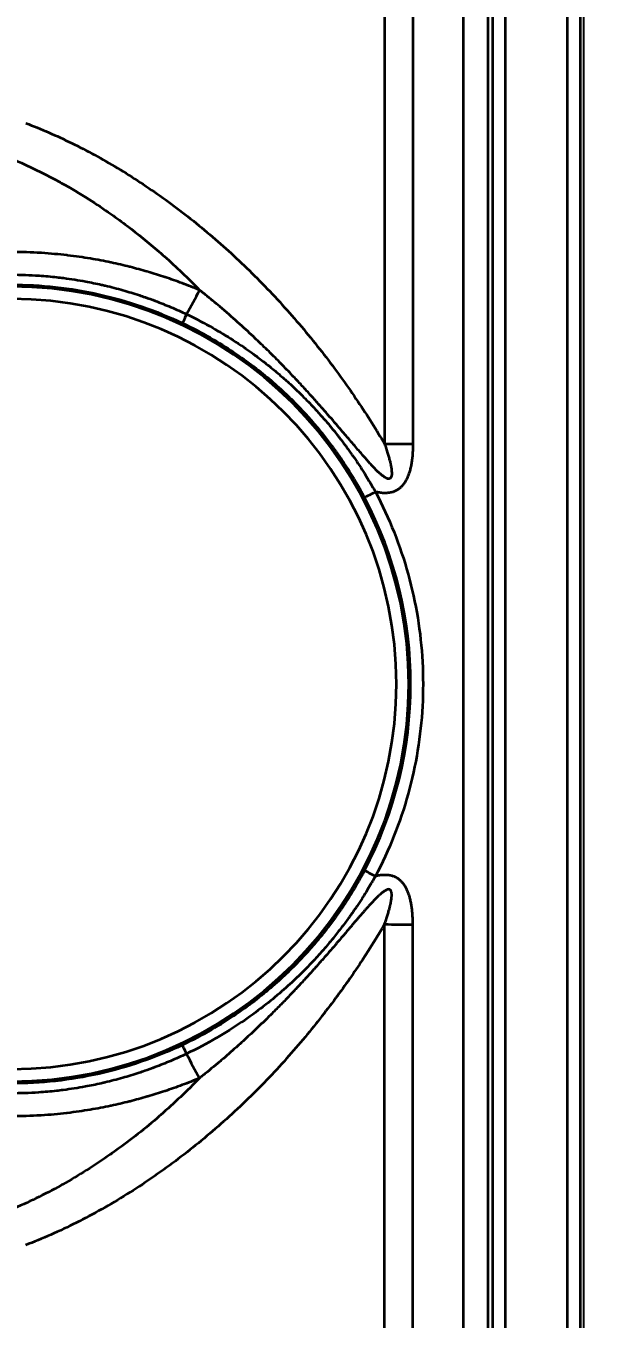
# Model space of a CAD drawing. Header units: millimetres. Extents: x 68 to 2000, y 100 to 2870.
# Drawn here: x 657.1 to 680.7, y 1743.1 to 1795.2 of the extents above; entities that cross this region are included whole.
import ezdxf

# ---------------------------------------------------------------- set-up
doc = ezdxf.new("R2010")
doc.units = ezdxf.units.MM
doc.header["$LTSCALE"] = 10
for name, color, linetype, lineweight in [('_Sichtbarkanten', 7, 'Continuous', 25), ('Bemaßung (ISO)', 7, 'Continuous', 25), ('Sichtbar schmal (ISO)', 7, 'Continuous', 35)]:
    doc.layers.add(name, color=color, linetype=linetype, lineweight=lineweight)
doc.styles.add('Notiztext (DIN)', font='verdana.ttf')
doc.dimstyles.new('Standard (DIN)', dxfattribs={"dimscale": 10, "dimtxt": 2.5, "dimasz": 2.5, "dimexe": 2, "dimexo": 4, "dimgap": 0.5, "dimtad": 1, "dimdec": 1, "dimrnd": 1e-08, "dimtxsty": 'Notiztext (DIN)', "dimcen": 0.09, "dimclrd": 256, "dimclre": 256, "dimclrt": 256, "dimadec": 0, "dimazin": 2, "dimtfac": 1, "dimtmove": 0, "dimatfit": 3, "dimfxl": 0, "dimtolj": 1, "dimtzin": 0, "dimlwd": -1, "dimlwe": -1, "dimarcsym": 0})

# ---------------------------------------------------------------- blocks, each defined once
blk = doc.blocks.new('*D75')
at = {"layer": 'Bemaßung (ISO)', "transparency": 16777216}
for p, q in [((649.429, 1980.97), (649.429, 1480.97)), ((589.279, 1633.67), (589.279, 1480.97)), ((564.279, 1500.97), (539.279, 1500.97)), ((589.279, 1500.97), (614.279, 1500.97)), ((614.279, 1500.97), (624.429, 1500.97)), ((649.429, 1500.97), (624.429, 1500.97)), ((674.429, 1500.97), (699.429, 1500.97))]:
    blk.add_line(p, q, dxfattribs=at)
for points in [[(564.279, 1505.137), (564.279, 1496.803), (589.279, 1500.97)], [(674.429, 1505.137), (674.429, 1496.803), (649.429, 1500.97)]]:
    blk.add_solid(points, dxfattribs=at)
at = {"layer": 'Defpoints', "color": 0, "transparency": 16777216}
for p in [(649.429, 2020.97), (589.279, 1673.67), (649.429, 1500.97)]:
    blk.add_point(p, dxfattribs=at)
at = {"layer": 'Bemaßung (ISO)', "transparency": 16777216, "insert": (599.778, 1531.994), "char_height": 25, "attachment_point": 1, "style": 'Notiztext (DIN)'}
blk.add_mtext('\\A1;60', dxfattribs=at)

msp = doc.modelspace()

# ---------------------------------------------------------------- linework, layer by layer
at = {"layer": '_Sichtbarkanten'}
msp.add_line((679.579, 2420.77), (679.579, 1726.57), dxfattribs=at)
at = {"layer": 'Sichtbar schmal (ISO)'}
for p, q in [((675.921, 1725.678), (675.921, 2421.662)), ((676.421, 2421.662), (676.421, 1725.678)), ((678.938, 1725.661), (678.938, 2421.679)), ((679.438, 2421.679), (679.438, 1725.661)), ((674.706, 1976.048), (674.729, 1725.865)), ((675.706, 1976.053), (675.729, 1725.87)), ((671.561, 1943.991), (671.561, 1778.346)), ((672.702, 1943.991), (672.702, 1778.345)), ((671.561, 1725.364), (671.561, 1758.991)), ((672.702, 1725.365), (672.702, 1758.991))]:
    msp.add_line(p, q, dxfattribs=at)
for radius in [16.009, 15.509]:
    msp.add_arc((656.529, 1768.67), radius, 270, 90, dxfattribs=at)
for centre, major_axis, ratio, start_param, end_param in [((662.583, 1781.748), (-4.733, -8.809), 0.002478, 1.779828, 1.894429), ((663.637, 1783.655), (-0.214, -0.452), 0.013166, 4.921026, 6.265731), ((672.702, 1778.398), (10, 0), 0.005236, 4.598021, 4.712389), ((671.195, 1776.408), (-0.442, -0.233), 0.004632, 4.709947, 6.265732), ((656.529, 1768.668), (16.083, 0), 0.999985, 5.797171, 6.76876), ((671.192, 1760.923), (-0.442, 0.234), 0.004638, 4.714828, 6.265732), ((672.702, 1759.043), (-10, 0), 0.005236, 1.45643, 1.570796), ((663.627, 1753.676), (-0.214, 0.452), 0.008932, 0.017454, 1.353571), ((662.576, 1755.683), (4.738, -8.806), 0.002481, 4.929782, 5.045336)]:
    msp.add_ellipse(centre, major_axis=major_axis, ratio=ratio, start_param=start_param, end_param=end_param, dxfattribs=at)
for points, knots in [([(657.11, 1791.263), (657.725, 1791.027), (658.34, 1790.759), (658.957, 1790.457), (659.573, 1790.155), (660.19, 1789.819), (660.804, 1789.451), (661.418, 1789.083), (662.029, 1788.681), (662.63, 1788.251), (663.232, 1787.82), (663.825, 1787.36), (664.407, 1786.871), (664.988, 1786.382), (665.559, 1785.865), (666.115, 1785.321), (666.671, 1784.777), (667.213, 1784.208), (667.731, 1783.622), (668.249, 1783.036), (668.744, 1782.434), (669.205, 1781.834), (669.666, 1781.234), (670.093, 1780.635), (670.485, 1780.052), (670.877, 1779.468), (671.233, 1778.9), (671.561, 1778.346)], [0, 0, 0, 0, 0.1111111, 0.1111111, 0.1111111, 0.2222222, 0.2222222, 0.2222222, 0.3333333, 0.3333333, 0.3333333, 0.4444444, 0.4444444, 0.4444444, 0.5555556, 0.5555556, 0.5555556, 0.6666667, 0.6666667, 0.6666667, 0.7777778, 0.7777778, 0.7777778, 0.8888889, 0.8888889, 0.8888889, 0.9999999, 0.9999999, 0.9999999, 0.9999999]), ([(656.539, 1789.826), (657.057, 1789.609), (657.578, 1789.364), (658.098, 1789.092), (658.247, 1789.013), (658.397, 1788.932), (658.547, 1788.849), (658.917, 1788.643), (659.287, 1788.423), (659.655, 1788.189), (659.952, 1788), (660.248, 1787.802), (660.543, 1787.595), (660.76, 1787.443), (660.976, 1787.285), (661.191, 1787.123), (661.628, 1786.793), (662.06, 1786.444), (662.484, 1786.077), (662.55, 1786.019), (662.617, 1785.96), (662.683, 1785.902), (663.17, 1785.471), (663.646, 1785.016), (664.109, 1784.538)], [0, 0, 0, 0, 0.2, 0.2, 0.2, 0.257551, 0.257551, 0.257551, 0.4, 0.4, 0.4, 0.515115, 0.515115, 0.515115, 0.6, 0.6, 0.6, 0.772792, 0.772792, 0.772792, 0.8, 0.8, 0.8, 1, 1, 1, 1]), ([(664.109, 1784.538), (663.878, 1784.633), (663.646, 1784.724), (663.413, 1784.811), (663.41, 1784.812), (663.407, 1784.814), (663.403, 1784.815), (663.176, 1784.899), (662.948, 1784.979), (662.72, 1785.055), (662.716, 1785.057), (662.713, 1785.058), (662.71, 1785.059), (662.483, 1785.134), (662.256, 1785.205), (662.027, 1785.272), (662.019, 1785.275), (662.011, 1785.277), (662.002, 1785.28), (661.775, 1785.346), (661.547, 1785.408), (661.313, 1785.468), (661.304, 1785.47), (661.294, 1785.473), (661.285, 1785.475), (661.047, 1785.535), (660.804, 1785.592), (660.55, 1785.646), (660.543, 1785.647), (660.537, 1785.648), (660.53, 1785.65), (660.269, 1785.705), (659.997, 1785.757), (659.709, 1785.805), (659.42, 1785.853), (659.115, 1785.898), (658.79, 1785.936), (658.78, 1785.937), (658.77, 1785.938), (658.761, 1785.939), (658.443, 1785.976), (658.107, 1786.008), (657.743, 1786.031), (657.731, 1786.031), (657.719, 1786.032), (657.707, 1786.033), (657.343, 1786.055), (656.952, 1786.068), (656.539, 1786.068)], [0, 0, 0, 0, 0.111111, 0.111111, 0.111111, 0.11267, 0.11267, 0.11267, 0.220675, 0.220675, 0.220675, 0.222222, 0.222222, 0.222222, 0.329386, 0.329386, 0.329386, 0.333333, 0.333333, 0.333333, 0.440102, 0.440102, 0.440102, 0.444444, 0.444444, 0.444444, 0.552829, 0.552829, 0.552829, 0.555556, 0.555556, 0.555556, 0.666667, 0.666667, 0.666667, 0.777778, 0.777778, 0.777778, 0.781096, 0.781096, 0.781096, 0.888889, 0.888889, 0.888889, 0.892494, 0.892494, 0.892494, 1, 1, 1, 1]), ([(656.539, 1785.159), (656.906, 1785.159), (657.273, 1785.146), (657.64, 1785.121), (657.88, 1785.105), (658.119, 1785.084), (658.358, 1785.057), (658.45, 1785.047), (658.541, 1785.036), (658.632, 1785.024), (658.929, 1784.986), (659.225, 1784.939), (659.52, 1784.885), (659.733, 1784.845), (659.946, 1784.801), (660.158, 1784.753), (660.209, 1784.742), (660.259, 1784.73), (660.31, 1784.718), (660.548, 1784.662), (660.786, 1784.6), (661.021, 1784.533), (661.244, 1784.469), (661.465, 1784.402), (661.683, 1784.329), (661.76, 1784.304), (661.836, 1784.278), (661.912, 1784.252), (662.049, 1784.204), (662.186, 1784.155), (662.321, 1784.103), (662.532, 1784.024), (662.74, 1783.94), (662.947, 1783.853), (663.162, 1783.761), (663.376, 1783.665), (663.586, 1783.565)], [0, 0, 0, 0, 0.1511745, 0.1511745, 0.1511745, 0.25, 0.25, 0.25, 0.2878367, 0.2878367, 0.2878367, 0.4108273, 0.4108273, 0.4108273, 0.5, 0.5, 0.5, 0.521296, 0.521296, 0.521296, 0.6219285, 0.6219285, 0.6219285, 0.7168528, 0.7168528, 0.7168528, 0.75, 0.75, 0.75, 0.8099122, 0.8099122, 0.8099122, 0.9029114, 0.9029114, 0.9029114, 0.9999993, 0.9999993, 0.9999993, 0.9999993]), ([(656.529, 1784.755), (657.123, 1784.755), (657.717, 1784.722), (658.308, 1784.656), (658.898, 1784.591), (659.486, 1784.492), (660.067, 1784.361), (660.648, 1784.23), (661.223, 1784.067), (661.783, 1783.873), (662.344, 1783.679), (662.891, 1783.456), (663.422, 1783.204)], [0, 0, 0, 0, 0.25, 0.25, 0.25, 0.5, 0.5, 0.5, 0.75, 0.75, 0.75, 1, 1, 1, 1]), ([(671.561, 1778.346), (671.585, 1778.278), (671.607, 1778.213), (671.628, 1778.151), (671.648, 1778.088), (671.667, 1778.029), (671.685, 1777.971), (671.703, 1777.914), (671.719, 1777.859), (671.733, 1777.806), (671.748, 1777.754), (671.761, 1777.703), (671.773, 1777.655), (671.785, 1777.607), (671.796, 1777.561), (671.805, 1777.518), (671.81, 1777.495), (671.814, 1777.473), (671.818, 1777.451), (671.822, 1777.432), (671.825, 1777.413), (671.828, 1777.394), (671.835, 1777.356), (671.84, 1777.319), (671.843, 1777.285), (671.847, 1777.25), (671.849, 1777.218), (671.85, 1777.188), (671.851, 1777.159), (671.851, 1777.131), (671.849, 1777.107), (671.847, 1777.082), (671.843, 1777.061), (671.839, 1777.042), (671.834, 1777.023), (671.828, 1777.006), (671.821, 1776.993), (671.813, 1776.979), (671.805, 1776.969), (671.795, 1776.96), (671.786, 1776.951), (671.775, 1776.945), (671.762, 1776.941), (671.749, 1776.937), (671.735, 1776.936), (671.718, 1776.937), (671.701, 1776.938), (671.682, 1776.943), (671.661, 1776.951), (671.64, 1776.958), (671.617, 1776.969), (671.593, 1776.984), (671.568, 1776.998), (671.541, 1777.016), (671.513, 1777.036), (671.485, 1777.057), (671.455, 1777.081), (671.423, 1777.108), (671.396, 1777.131), (671.368, 1777.156), (671.339, 1777.183), (671.334, 1777.188), (671.328, 1777.193), (671.323, 1777.198), (671.288, 1777.23), (671.252, 1777.266), (671.214, 1777.303), (671.177, 1777.341), (671.138, 1777.381), (671.098, 1777.424), (671.057, 1777.466), (671.016, 1777.511), (670.973, 1777.558), (670.929, 1777.605), (670.885, 1777.655), (670.838, 1777.708), (670.791, 1777.76), (670.742, 1777.815), (670.692, 1777.874), (670.641, 1777.932), (670.588, 1777.993), (670.533, 1778.057), (670.477, 1778.121), (670.42, 1778.188), (670.359, 1778.259), (670.299, 1778.329), (670.236, 1778.403), (670.17, 1778.481), (670.104, 1778.558), (670.035, 1778.639), (669.963, 1778.724), (669.918, 1778.776), (669.872, 1778.83), (669.825, 1778.886), (669.796, 1778.92), (669.766, 1778.955), (669.735, 1778.99), (669.656, 1779.083), (669.573, 1779.18), (669.485, 1779.282), (669.397, 1779.383), (669.305, 1779.489), (669.208, 1779.6), (669.112, 1779.711), (669.01, 1779.826), (668.903, 1779.947), (668.796, 1780.067), (668.684, 1780.192), (668.567, 1780.322), (668.45, 1780.451), (668.327, 1780.585), (668.199, 1780.724), (668.193, 1780.73), (668.188, 1780.736), (668.182, 1780.742), (668.058, 1780.875), (667.929, 1781.013), (667.793, 1781.156), (667.651, 1781.305), (667.501, 1781.46), (667.343, 1781.621), (667.185, 1781.781), (667.018, 1781.948), (666.841, 1782.122), (666.679, 1782.281), (666.508, 1782.446), (666.327, 1782.617), (666.311, 1782.632), (666.294, 1782.648), (666.278, 1782.663), (666.078, 1782.85), (665.867, 1783.045), (665.643, 1783.246), (665.418, 1783.447), (665.179, 1783.655), (664.924, 1783.871), (664.74, 1784.026), (664.548, 1784.186), (664.346, 1784.348), (664.268, 1784.411), (664.189, 1784.475), (664.109, 1784.538)], [0, 0, 0, 0, 0.0243902, 0.0243902, 0.0243902, 0.0487805, 0.0487805, 0.0487805, 0.0731707, 0.0731707, 0.0731707, 0.097561, 0.097561, 0.097561, 0.1219512, 0.1219512, 0.1219512, 0.1348687, 0.1348687, 0.1348687, 0.1463415, 0.1463415, 0.1463415, 0.1707317, 0.1707317, 0.1707317, 0.195122, 0.195122, 0.195122, 0.2195122, 0.2195122, 0.2195122, 0.2439024, 0.2439024, 0.2439024, 0.2682927, 0.2682927, 0.2682927, 0.2926829, 0.2926829, 0.2926829, 0.3170732, 0.3170732, 0.3170732, 0.3414634, 0.3414634, 0.3414634, 0.3658537, 0.3658537, 0.3658537, 0.3902439, 0.3902439, 0.3902439, 0.4146341, 0.4146341, 0.4146341, 0.4390244, 0.4390244, 0.4390244, 0.4597132, 0.4597132, 0.4597132, 0.4634146, 0.4634146, 0.4634146, 0.4878049, 0.4878049, 0.4878049, 0.5121951, 0.5121951, 0.5121951, 0.5365854, 0.5365854, 0.5365854, 0.5609756, 0.5609756, 0.5609756, 0.5853659, 0.5853659, 0.5853659, 0.6097561, 0.6097561, 0.6097561, 0.6341463, 0.6341463, 0.6341463, 0.6585366, 0.6585366, 0.6585366, 0.6829268, 0.6829268, 0.6829268, 0.6979935, 0.6979935, 0.6979935, 0.7073171, 0.7073171, 0.7073171, 0.7317073, 0.7317073, 0.7317073, 0.7560976, 0.7560976, 0.7560976, 0.7804878, 0.7804878, 0.7804878, 0.804878, 0.804878, 0.804878, 0.8292683, 0.8292683, 0.8292683, 0.8302928, 0.8302928, 0.8302928, 0.8536585, 0.8536585, 0.8536585, 0.8780488, 0.8780488, 0.8780488, 0.902439, 0.902439, 0.902439, 0.9248125, 0.9248125, 0.9248125, 0.9268293, 0.9268293, 0.9268293, 0.9512195, 0.9512195, 0.9512195, 0.9756098, 0.9756098, 0.9756098, 0.9932006, 0.9932006, 0.9932006, 0.9999998, 0.9999998, 0.9999998, 0.9999998]), ([(663.422, 1783.204), (663.821, 1783.015), (664.191, 1782.819), (664.534, 1782.623), (664.876, 1782.427), (665.19, 1782.23), (665.482, 1782.034), (665.774, 1781.839), (666.043, 1781.645), (666.293, 1781.453), (666.544, 1781.262), (666.775, 1781.073), (666.991, 1780.889), (667.206, 1780.704), (667.406, 1780.524), (667.591, 1780.347), (667.777, 1780.171), (667.95, 1779.999), (668.111, 1779.832), (668.272, 1779.664), (668.422, 1779.502), (668.561, 1779.344), (668.701, 1779.186), (668.832, 1779.033), (668.954, 1778.884), (669.076, 1778.736), (669.189, 1778.592), (669.296, 1778.452), (669.402, 1778.313), (669.502, 1778.178), (669.595, 1778.048), (669.689, 1777.917), (669.776, 1777.791), (669.858, 1777.67), (669.94, 1777.548), (670.017, 1777.431), (670.089, 1777.318), (670.161, 1777.205), (670.228, 1777.097), (670.291, 1776.992), (670.354, 1776.888), (670.412, 1776.788), (670.467, 1776.693), (670.522, 1776.598), (670.573, 1776.507), (670.62, 1776.421), (670.668, 1776.335), (670.712, 1776.252), (670.753, 1776.175)], [0, 0, 0, 0, 0.0625, 0.0625, 0.0625, 0.125, 0.125, 0.125, 0.1875, 0.1875, 0.1875, 0.25, 0.25, 0.25, 0.3125, 0.3125, 0.3125, 0.375, 0.375, 0.375, 0.4375, 0.4375, 0.4375, 0.5, 0.5, 0.5, 0.5625, 0.5625, 0.5625, 0.625, 0.625, 0.625, 0.6875, 0.6875, 0.6875, 0.75, 0.75, 0.75, 0.8125, 0.8125, 0.8125, 0.875, 0.875, 0.875, 0.9375, 0.9375, 0.9375, 1, 1, 1, 1]), ([(663.586, 1783.565), (663.963, 1783.385), (664.315, 1783.2), (664.643, 1783.015), (664.671, 1782.998), (664.7, 1782.982), (664.728, 1782.966), (665.023, 1782.797), (665.298, 1782.627), (665.556, 1782.459), (665.606, 1782.426), (665.655, 1782.394), (665.704, 1782.361), (665.932, 1782.209), (666.147, 1782.058), (666.35, 1781.908), (666.415, 1781.86), (666.478, 1781.813), (666.54, 1781.766), (666.716, 1781.632), (666.883, 1781.5), (667.042, 1781.37), (667.117, 1781.309), (667.189, 1781.248), (667.26, 1781.188), (667.395, 1781.074), (667.524, 1780.961), (667.647, 1780.85), (667.728, 1780.777), (667.806, 1780.706), (667.882, 1780.635), (667.984, 1780.539), (668.083, 1780.445), (668.177, 1780.352), (668.261, 1780.27), (668.342, 1780.189), (668.421, 1780.109), (668.497, 1780.031), (668.571, 1779.953), (668.643, 1779.877), (668.728, 1779.787), (668.81, 1779.699), (668.889, 1779.611), (668.945, 1779.549), (669, 1779.488), (669.053, 1779.428), (669.138, 1779.331), (669.22, 1779.236), (669.298, 1779.144), (669.338, 1779.096), (669.377, 1779.049), (669.416, 1779.002), (669.5, 1778.901), (669.58, 1778.802), (669.656, 1778.705), (669.683, 1778.67), (669.71, 1778.636), (669.737, 1778.602), (669.819, 1778.497), (669.896, 1778.394), (669.971, 1778.294), (669.988, 1778.271), (670.005, 1778.248), (670.021, 1778.225), (670.101, 1778.117), (670.176, 1778.013), (670.248, 1777.911), (670.257, 1777.898), (670.265, 1777.886), (670.274, 1777.873), (670.351, 1777.764), (670.423, 1777.658), (670.491, 1777.555), (670.494, 1777.552), (670.496, 1777.548), (670.498, 1777.545), (670.568, 1777.44), (670.634, 1777.34), (670.695, 1777.243), (670.699, 1777.238), (670.702, 1777.233), (670.706, 1777.227), (670.766, 1777.132), (670.823, 1777.041), (670.877, 1776.953), (670.882, 1776.945), (670.888, 1776.936), (670.893, 1776.927), (670.948, 1776.838), (670.998, 1776.752), (671.046, 1776.671), (671.049, 1776.666), (671.052, 1776.66), (671.055, 1776.655), (671.106, 1776.569), (671.152, 1776.488), (671.195, 1776.411)], [0, 0, 0, 0, 0.057475, 0.057475, 0.057475, 0.0625, 0.0625, 0.0625, 0.114892, 0.114892, 0.114892, 0.125, 0.125, 0.125, 0.172446, 0.172446, 0.172446, 0.1875, 0.1875, 0.1875, 0.230103, 0.230103, 0.230103, 0.25, 0.25, 0.25, 0.287856, 0.287856, 0.287856, 0.3125, 0.3125, 0.3125, 0.345699, 0.345699, 0.345699, 0.375, 0.375, 0.375, 0.403617, 0.403617, 0.403617, 0.4375, 0.4375, 0.4375, 0.461605, 0.461605, 0.461605, 0.5, 0.5, 0.5, 0.519654, 0.519654, 0.519654, 0.5625, 0.5625, 0.5625, 0.577754, 0.577754, 0.577754, 0.625, 0.625, 0.625, 0.635857, 0.635857, 0.635857, 0.6875, 0.6875, 0.6875, 0.693885, 0.693885, 0.693885, 0.75, 0.75, 0.75, 0.751922, 0.751922, 0.751922, 0.809348, 0.809348, 0.809348, 0.8125, 0.8125, 0.8125, 0.869313, 0.869313, 0.869313, 0.875, 0.875, 0.875, 0.93366, 0.93366, 0.93366, 0.9375, 0.9375, 0.9375, 1, 1, 1, 1]), ([(672.702, 1778.345), (672.702, 1778.266), (672.699, 1778.111), (672.687, 1777.897), (672.666, 1777.697), (672.637, 1777.511), (672.601, 1777.338), (672.557, 1777.18), (672.504, 1777.034), (672.443, 1776.9), (672.374, 1776.78), (672.296, 1776.676), (672.213, 1776.588), (672.125, 1776.517), (672.032, 1776.459), (671.926, 1776.412), (671.803, 1776.377), (671.666, 1776.359), (671.519, 1776.358), (671.362, 1776.375), (671.252, 1776.397), (671.195, 1776.411)], [0, 0, 0, 0, 0.0526316, 0.1052632, 0.1578947, 0.2105263, 0.2631579, 0.3157895, 0.3684211, 0.4210526, 0.4736842, 0.5263158, 0.5789474, 0.6315789, 0.6842105, 0.7368421, 0.7894737, 0.8421053, 0.8947368, 0.9473684, 1, 1, 1, 1]), ([(671.195, 1776.411), (671.475, 1775.881), (671.973, 1774.799), (672.544, 1773.098), (672.928, 1771.347), (673.12, 1769.564), (673.12, 1767.771), (672.926, 1765.988), (672.542, 1764.237), (671.971, 1762.537), (671.472, 1761.455), (671.192, 1760.925)], [0, 0, 0, 0, 0.1111111, 0.2222222, 0.3333333, 0.4444444, 0.5555556, 0.6666667, 0.7777778, 0.8888889, 1, 1, 1, 1]), ([(670.75, 1761.156), (670.706, 1761.073), (670.658, 1760.984), (670.606, 1760.89), (670.554, 1760.796), (670.499, 1760.697), (670.438, 1760.593), (670.378, 1760.489), (670.313, 1760.38), (670.243, 1760.266), (670.173, 1760.152), (670.099, 1760.033), (670.018, 1759.909), (669.938, 1759.785), (669.852, 1759.656), (669.76, 1759.523), (669.668, 1759.389), (669.569, 1759.25), (669.463, 1759.107), (669.357, 1758.963), (669.244, 1758.815), (669.122, 1758.661), (669, 1758.508), (668.87, 1758.349), (668.729, 1758.185), (668.588, 1758.021), (668.438, 1757.852), (668.275, 1757.678), (668.112, 1757.503), (667.937, 1757.324), (667.747, 1757.139), (667.558, 1756.955), (667.354, 1756.765), (667.133, 1756.572), (666.912, 1756.378), (666.674, 1756.18), (666.416, 1755.978), (666.157, 1755.776), (665.878, 1755.571), (665.574, 1755.365), (665.27, 1755.158), (664.942, 1754.95), (664.583, 1754.742), (664.224, 1754.535), (663.834, 1754.328), (663.413, 1754.128)], [0.0000001, 0.0000001, 0.0000001, 0.0000001, 0.0666667, 0.0666667, 0.0666667, 0.1333333, 0.1333333, 0.1333333, 0.2, 0.2, 0.2, 0.2666667, 0.2666667, 0.2666667, 0.3333333, 0.3333333, 0.3333333, 0.4, 0.4, 0.4, 0.4666667, 0.4666667, 0.4666667, 0.5333333, 0.5333333, 0.5333333, 0.6, 0.6, 0.6, 0.6666667, 0.6666667, 0.6666667, 0.7333333, 0.7333333, 0.7333333, 0.8, 0.8, 0.8, 0.8666667, 0.8666667, 0.8666667, 0.9333333, 0.9333333, 0.9333333, 1, 1, 1, 1]), ([(671.192, 1760.925), (671.148, 1760.846), (671.1, 1760.762), (671.048, 1760.673), (671.045, 1760.669), (671.043, 1760.665), (671.04, 1760.661), (670.99, 1760.575), (670.936, 1760.484), (670.877, 1760.389), (670.872, 1760.381), (670.867, 1760.372), (670.862, 1760.364), (670.804, 1760.27), (670.742, 1760.171), (670.676, 1760.068), (670.669, 1760.057), (670.662, 1760.046), (670.655, 1760.035), (670.588, 1759.931), (670.516, 1759.823), (670.44, 1759.71), (670.432, 1759.698), (670.425, 1759.687), (670.417, 1759.675), (670.339, 1759.561), (670.256, 1759.442), (670.168, 1759.319), (670.16, 1759.307), (670.152, 1759.296), (670.144, 1759.285), (670.054, 1759.16), (669.959, 1759.03), (669.857, 1758.897), (669.849, 1758.886), (669.84, 1758.874), (669.832, 1758.863), (669.728, 1758.728), (669.618, 1758.588), (669.501, 1758.443), (669.492, 1758.432), (669.483, 1758.421), (669.474, 1758.41), (669.355, 1758.264), (669.227, 1758.113), (669.091, 1757.957), (669.082, 1757.946), (669.073, 1757.936), (669.064, 1757.926), (668.925, 1757.768), (668.776, 1757.604), (668.617, 1757.436), (668.608, 1757.427), (668.599, 1757.418), (668.591, 1757.409), (668.428, 1757.238), (668.254, 1757.063), (668.067, 1756.882), (668.059, 1756.875), (668.051, 1756.867), (668.043, 1756.86), (667.852, 1756.677), (667.647, 1756.489), (667.426, 1756.296), (667.42, 1756.291), (667.414, 1756.285), (667.408, 1756.28), (667.182, 1756.084), (666.939, 1755.884), (666.676, 1755.68), (666.673, 1755.678), (666.67, 1755.675), (666.666, 1755.673), (666.399, 1755.466), (666.111, 1755.256), (665.799, 1755.044), (665.486, 1754.832), (665.149, 1754.619), (664.779, 1754.405), (664.776, 1754.403), (664.773, 1754.401), (664.77, 1754.4), (664.403, 1754.188), (664.005, 1753.976), (663.576, 1753.772)], [0, 0, 0, 0, 0.063706, 0.063706, 0.063706, 0.066667, 0.066667, 0.066667, 0.128031, 0.128031, 0.128031, 0.133333, 0.133333, 0.133333, 0.193704, 0.193704, 0.193704, 0.2, 0.2, 0.2, 0.260558, 0.260558, 0.260558, 0.266667, 0.266667, 0.266667, 0.32772, 0.32772, 0.32772, 0.333333, 0.333333, 0.333333, 0.394825, 0.394825, 0.394825, 0.4, 0.4, 0.4, 0.461986, 0.461986, 0.461986, 0.466667, 0.466667, 0.466667, 0.529228, 0.529228, 0.529228, 0.533333, 0.533333, 0.533333, 0.596557, 0.596557, 0.596557, 0.6, 0.6, 0.6, 0.663987, 0.663987, 0.663987, 0.666667, 0.666667, 0.666667, 0.731535, 0.731535, 0.731535, 0.733333, 0.733333, 0.733333, 0.799214, 0.799214, 0.799214, 0.8, 0.8, 0.8, 0.866667, 0.866667, 0.866667, 0.933333, 0.933333, 0.933333, 0.933889, 0.933889, 0.933889, 1, 1, 1, 1]), ([(672.702, 1758.991), (672.702, 1759.066), (672.701, 1759.139), (672.698, 1759.208), (672.696, 1759.278), (672.692, 1759.345), (672.687, 1759.41), (672.683, 1759.475), (672.676, 1759.538), (672.669, 1759.599), (672.662, 1759.659), (672.654, 1759.718), (672.644, 1759.775), (672.635, 1759.831), (672.625, 1759.886), (672.613, 1759.938), (672.601, 1759.991), (672.589, 1760.041), (672.575, 1760.09), (672.561, 1760.139), (672.546, 1760.185), (672.53, 1760.231), (672.513, 1760.276), (672.496, 1760.319), (672.478, 1760.36), (672.459, 1760.401), (672.439, 1760.44), (672.419, 1760.478), (672.398, 1760.515), (672.376, 1760.55), (672.353, 1760.582), (672.33, 1760.615), (672.306, 1760.646), (672.282, 1760.674), (672.257, 1760.703), (672.231, 1760.729), (672.204, 1760.754), (672.177, 1760.778), (672.149, 1760.8), (672.12, 1760.821), (672.09, 1760.842), (672.06, 1760.86), (672.027, 1760.877), (671.995, 1760.894), (671.96, 1760.909), (671.923, 1760.923), (671.886, 1760.936), (671.847, 1760.947), (671.804, 1760.956), (671.762, 1760.965), (671.717, 1760.971), (671.669, 1760.975), (671.622, 1760.978), (671.572, 1760.978), (671.52, 1760.976), (671.469, 1760.973), (671.415, 1760.968), (671.361, 1760.959), (671.306, 1760.951), (671.25, 1760.939), (671.192, 1760.925)], [0, 0, 0, 0, 0.05, 0.05, 0.05, 0.1, 0.1, 0.1, 0.15, 0.15, 0.15, 0.2, 0.2, 0.2, 0.25, 0.25, 0.25, 0.3, 0.3, 0.3, 0.35, 0.35, 0.35, 0.4, 0.4, 0.4, 0.45, 0.45, 0.45, 0.5, 0.5, 0.5, 0.55, 0.55, 0.55, 0.6, 0.6, 0.6, 0.65, 0.65, 0.65, 0.7, 0.7, 0.7, 0.75, 0.75, 0.75, 0.8, 0.8, 0.8, 0.85, 0.85, 0.85, 0.9, 0.9, 0.9, 0.95, 0.95, 0.95, 1, 1, 1, 1]), ([(671.561, 1758.991), (671.584, 1759.056), (671.605, 1759.118), (671.625, 1759.177), (671.645, 1759.237), (671.663, 1759.293), (671.68, 1759.348), (671.696, 1759.402), (671.712, 1759.455), (671.726, 1759.505), (671.74, 1759.555), (671.753, 1759.604), (671.765, 1759.65), (671.766, 1759.653), (671.767, 1759.657), (671.768, 1759.661), (671.779, 1759.703), (671.788, 1759.743), (671.797, 1759.782), (671.798, 1759.786), (671.799, 1759.79), (671.8, 1759.795), (671.808, 1759.832), (671.815, 1759.867), (671.821, 1759.901), (671.822, 1759.906), (671.823, 1759.911), (671.824, 1759.915), (671.829, 1759.948), (671.834, 1759.98), (671.838, 1760.009), (671.839, 1760.014), (671.84, 1760.019), (671.84, 1760.024), (671.844, 1760.052), (671.846, 1760.08), (671.848, 1760.105), (671.849, 1760.11), (671.849, 1760.115), (671.849, 1760.12), (671.85, 1760.144), (671.851, 1760.167), (671.851, 1760.188), (671.851, 1760.192), (671.851, 1760.197), (671.85, 1760.202), (671.85, 1760.221), (671.848, 1760.24), (671.846, 1760.257), (671.845, 1760.261), (671.845, 1760.265), (671.844, 1760.269), (671.842, 1760.285), (671.838, 1760.299), (671.834, 1760.312), (671.833, 1760.316), (671.832, 1760.319), (671.83, 1760.323), (671.826, 1760.334), (671.821, 1760.345), (671.815, 1760.354), (671.813, 1760.357), (671.811, 1760.36), (671.809, 1760.362), (671.803, 1760.37), (671.796, 1760.377), (671.789, 1760.383), (671.786, 1760.385), (671.783, 1760.387), (671.78, 1760.388), (671.772, 1760.393), (671.763, 1760.396), (671.753, 1760.398), (671.75, 1760.399), (671.746, 1760.4), (671.741, 1760.4), (671.731, 1760.401), (671.72, 1760.401), (671.707, 1760.399), (671.702, 1760.398), (671.696, 1760.397), (671.691, 1760.396), (671.678, 1760.392), (671.664, 1760.388), (671.648, 1760.381), (671.641, 1760.378), (671.634, 1760.375), (671.626, 1760.371), (671.61, 1760.364), (671.594, 1760.354), (671.576, 1760.343), (671.567, 1760.338), (671.557, 1760.331), (671.547, 1760.325), (671.529, 1760.313), (671.511, 1760.299), (671.491, 1760.284), (671.48, 1760.276), (671.468, 1760.266), (671.456, 1760.257), (671.437, 1760.241), (671.416, 1760.223), (671.395, 1760.205), (671.382, 1760.193), (671.368, 1760.181), (671.354, 1760.169), (671.333, 1760.149), (671.312, 1760.129), (671.289, 1760.107), (671.274, 1760.093), (671.258, 1760.077), (671.243, 1760.062), (671.22, 1760.04), (671.198, 1760.017), (671.174, 1759.993), (671.157, 1759.975), (671.139, 1759.957), (671.121, 1759.938), (671.098, 1759.914), (671.075, 1759.889), (671.051, 1759.863), (671.031, 1759.842), (671.011, 1759.821), (670.991, 1759.799), (670.967, 1759.773), (670.942, 1759.746), (670.917, 1759.718), (670.895, 1759.693), (670.873, 1759.668), (670.85, 1759.643), (670.825, 1759.614), (670.799, 1759.586), (670.773, 1759.556), (670.748, 1759.527), (670.722, 1759.498), (670.696, 1759.468), (670.669, 1759.438), (670.643, 1759.407), (670.615, 1759.375), (670.586, 1759.342), (670.557, 1759.309), (670.527, 1759.274), (670.5, 1759.242), (670.472, 1759.209), (670.443, 1759.175), (670.41, 1759.138), (670.377, 1759.099), (670.343, 1759.059), (670.314, 1759.025), (670.284, 1758.99), (670.254, 1758.955), (670.217, 1758.911), (670.179, 1758.867), (670.14, 1758.821), (670.11, 1758.785), (670.079, 1758.749), (670.047, 1758.712), (670.005, 1758.662), (669.962, 1758.611), (669.917, 1758.559), (669.885, 1758.522), (669.852, 1758.484), (669.819, 1758.445), (669.771, 1758.389), (669.722, 1758.331), (669.671, 1758.271), (669.637, 1758.232), (669.603, 1758.193), (669.568, 1758.152), (669.514, 1758.088), (669.457, 1758.023), (669.399, 1757.956), (669.364, 1757.915), (669.328, 1757.874), (669.291, 1757.832), (669.229, 1757.76), (669.164, 1757.686), (669.098, 1757.61), (669.061, 1757.568), (669.023, 1757.526), (668.985, 1757.483), (668.914, 1757.402), (668.84, 1757.319), (668.764, 1757.234), (668.725, 1757.191), (668.686, 1757.147), (668.647, 1757.103), (668.565, 1757.013), (668.481, 1756.92), (668.394, 1756.824), (668.354, 1756.781), (668.313, 1756.737), (668.272, 1756.692), (668.179, 1756.591), (668.082, 1756.487), (667.982, 1756.381), (667.941, 1756.337), (667.899, 1756.292), (667.856, 1756.247), (667.75, 1756.135), (667.639, 1756.02), (667.524, 1755.902), (667.482, 1755.857), (667.438, 1755.813), (667.394, 1755.767), (667.272, 1755.643), (667.146, 1755.516), (667.014, 1755.385), (666.97, 1755.341), (666.925, 1755.297), (666.879, 1755.252), (666.74, 1755.115), (666.594, 1754.974), (666.442, 1754.829), (666.396, 1754.785), (666.35, 1754.742), (666.303, 1754.697), (666.142, 1754.546), (665.974, 1754.39), (665.796, 1754.229), (665.749, 1754.186), (665.7, 1754.142), (665.652, 1754.099), (665.463, 1753.93), (665.264, 1753.755), (665.057, 1753.578), (665.009, 1753.537), (664.96, 1753.496), (664.911, 1753.454), (664.694, 1753.271), (664.471, 1753.087), (664.24, 1752.902), (664.195, 1752.866), (664.149, 1752.83), (664.104, 1752.794)], [0, 0, 0, 0, 0.02439, 0.02439, 0.02439, 0.04878, 0.04878, 0.04878, 0.073171, 0.073171, 0.073171, 0.097561, 0.097561, 0.097561, 0.099591, 0.099591, 0.099591, 0.121951, 0.121951, 0.121951, 0.124489, 0.124489, 0.124489, 0.146341, 0.146341, 0.146341, 0.149386, 0.149386, 0.149386, 0.170732, 0.170732, 0.170732, 0.17428, 0.17428, 0.17428, 0.195122, 0.195122, 0.195122, 0.19918, 0.19918, 0.19918, 0.219512, 0.219512, 0.219512, 0.224081, 0.224081, 0.224081, 0.243902, 0.243902, 0.243902, 0.248985, 0.248985, 0.248985, 0.268293, 0.268293, 0.268293, 0.273886, 0.273886, 0.273886, 0.292683, 0.292683, 0.292683, 0.298793, 0.298793, 0.298793, 0.317073, 0.317073, 0.317073, 0.323702, 0.323702, 0.323702, 0.341463, 0.341463, 0.341463, 0.348571, 0.348571, 0.348571, 0.365854, 0.365854, 0.365854, 0.373457, 0.373457, 0.373457, 0.390244, 0.390244, 0.390244, 0.398353, 0.398353, 0.398353, 0.414634, 0.414634, 0.414634, 0.423252, 0.423252, 0.423252, 0.439024, 0.439024, 0.439024, 0.448154, 0.448154, 0.448154, 0.463415, 0.463415, 0.463415, 0.473047, 0.473047, 0.473047, 0.487805, 0.487805, 0.487805, 0.497953, 0.497953, 0.497953, 0.512195, 0.512195, 0.512195, 0.522851, 0.522851, 0.522851, 0.536585, 0.536585, 0.536585, 0.547745, 0.547745, 0.547745, 0.560976, 0.560976, 0.560976, 0.57264, 0.57264, 0.57264, 0.585366, 0.585366, 0.585366, 0.597537, 0.597537, 0.597537, 0.609756, 0.609756, 0.609756, 0.622434, 0.622434, 0.622434, 0.634146, 0.634146, 0.634146, 0.647332, 0.647332, 0.647332, 0.658537, 0.658537, 0.658537, 0.672229, 0.672229, 0.672229, 0.682927, 0.682927, 0.682927, 0.697126, 0.697126, 0.697126, 0.707317, 0.707317, 0.707317, 0.722023, 0.722023, 0.722023, 0.731707, 0.731707, 0.731707, 0.74692, 0.74692, 0.74692, 0.756098, 0.756098, 0.756098, 0.771817, 0.771817, 0.771817, 0.780488, 0.780488, 0.780488, 0.796715, 0.796715, 0.796715, 0.804878, 0.804878, 0.804878, 0.821612, 0.821612, 0.821612, 0.829268, 0.829268, 0.829268, 0.846509, 0.846509, 0.846509, 0.853659, 0.853659, 0.853659, 0.871406, 0.871406, 0.871406, 0.878049, 0.878049, 0.878049, 0.896305, 0.896305, 0.896305, 0.902439, 0.902439, 0.902439, 0.921195, 0.921195, 0.921195, 0.926829, 0.926829, 0.926829, 0.946091, 0.946091, 0.946091, 0.95122, 0.95122, 0.95122, 0.970978, 0.970978, 0.970978, 0.97561, 0.97561, 0.97561, 0.996034, 0.996034, 0.996034, 1, 1, 1, 1]), ([(671.561, 1758.991), (671.294, 1758.54), (670.998, 1758.063), (670.672, 1757.566), (670.345, 1757.069), (669.987, 1756.552), (669.588, 1756.012), (669.189, 1755.473), (668.75, 1754.911), (668.268, 1754.338), (667.785, 1753.765), (667.26, 1753.18), (666.705, 1752.608), (666.149, 1752.036), (665.563, 1751.477), (664.967, 1750.95), (664.371, 1750.424), (663.765, 1749.929), (663.135, 1749.457), (662.505, 1748.985), (661.851, 1748.535), (661.18, 1748.118), (660.51, 1747.7), (659.824, 1747.316), (659.141, 1746.973), (658.457, 1746.63), (657.775, 1746.33), (657.09, 1746.068)], [0, 0, 0, 0, 0.111111, 0.111111, 0.111111, 0.222222, 0.222222, 0.222222, 0.333333, 0.333333, 0.333333, 0.444444, 0.444444, 0.444444, 0.555556, 0.555556, 0.555556, 0.666667, 0.666667, 0.666667, 0.777778, 0.777778, 0.777778, 0.888889, 0.888889, 0.888889, 1, 1, 1, 1]), ([(663.413, 1754.128), (662.882, 1753.877), (662.335, 1753.654), (661.775, 1753.461), (661.215, 1753.268), (660.642, 1753.105), (660.062, 1752.974), (659.481, 1752.844), (658.894, 1752.746), (658.305, 1752.68), (657.715, 1752.615), (657.122, 1752.582), (656.529, 1752.582)], [0, 0, 0, 0, 0.25, 0.25, 0.25, 0.5, 0.5, 0.5, 0.75, 0.75, 0.75, 1, 1, 1, 1]), ([(663.576, 1753.772), (663.366, 1753.672), (663.153, 1753.576), (662.938, 1753.485), (662.731, 1753.397), (662.523, 1753.314), (662.312, 1753.234), (662.176, 1753.183), (662.038, 1753.133), (661.899, 1753.085), (661.824, 1753.059), (661.749, 1753.034), (661.674, 1753.009), (661.455, 1752.937), (661.234, 1752.869), (661.011, 1752.806), (660.775, 1752.739), (660.537, 1752.677), (660.298, 1752.62), (660.246, 1752.608), (660.195, 1752.596), (660.143, 1752.585), (659.931, 1752.537), (659.719, 1752.493), (659.506, 1752.454), (659.211, 1752.4), (658.914, 1752.353), (658.617, 1752.315), (658.525, 1752.303), (658.433, 1752.292), (658.341, 1752.282), (658.102, 1752.256), (657.862, 1752.234), (657.623, 1752.218), (657.255, 1752.194), (656.888, 1752.182), (656.52, 1752.182)], [0.0000001, 0.0000001, 0.0000001, 0.0000001, 0.0967736, 0.0967736, 0.0967736, 0.1896415, 0.1896415, 0.1896415, 0.25, 0.25, 0.25, 0.2826357, 0.2826357, 0.2826357, 0.377559, 0.377559, 0.377559, 0.4782707, 0.4782707, 0.4782707, 0.5, 0.5, 0.5, 0.5888571, 0.5888571, 0.5888571, 0.7119633, 0.7119633, 0.7119633, 0.75, 0.75, 0.75, 0.8487301, 0.8487301, 0.8487301, 1, 1, 1, 1]), ([(664.104, 1752.794), (663.873, 1752.698), (663.641, 1752.607), (663.408, 1752.52), (663.178, 1752.434), (662.947, 1752.353), (662.716, 1752.275), (662.712, 1752.274), (662.708, 1752.273), (662.704, 1752.272), (662.478, 1752.196), (662.251, 1752.125), (662.023, 1752.058), (662.014, 1752.055), (662.005, 1752.053), (661.996, 1752.05), (661.769, 1751.983), (661.541, 1751.921), (661.308, 1751.861), (661.298, 1751.859), (661.288, 1751.856), (661.278, 1751.854), (661.04, 1751.794), (660.796, 1751.736), (660.542, 1751.682), (660.535, 1751.681), (660.529, 1751.679), (660.522, 1751.678), (660.261, 1751.623), (659.988, 1751.57), (659.699, 1751.522), (659.409, 1751.473), (659.103, 1751.429), (658.777, 1751.39), (658.767, 1751.389), (658.757, 1751.388), (658.747, 1751.387), (658.429, 1751.35), (658.092, 1751.318), (657.727, 1751.295), (657.715, 1751.294), (657.703, 1751.293), (657.691, 1751.293), (657.325, 1751.27), (656.934, 1751.257), (656.52, 1751.257)], [0.0000017, 0.0000017, 0.0000017, 0.0000017, 0.1111111, 0.1111111, 0.1111111, 0.2204464, 0.2204464, 0.2204464, 0.2222222, 0.2222222, 0.2222222, 0.3292215, 0.3292215, 0.3292215, 0.3333333, 0.3333333, 0.3333333, 0.4400034, 0.4400034, 0.4400034, 0.4444444, 0.4444444, 0.4444444, 0.5527993, 0.5527993, 0.5527993, 0.5555556, 0.5555556, 0.5555556, 0.6666667, 0.6666667, 0.6666667, 0.7777778, 0.7777778, 0.7777778, 0.7811155, 0.7811155, 0.7811155, 0.8888889, 0.8888889, 0.8888889, 0.892499, 0.892499, 0.892499, 1, 1, 1, 1]), ([(664.104, 1752.794), (663.604, 1752.279), (663.082, 1751.782), (662.539, 1751.309), (662.486, 1751.263), (662.434, 1751.218), (662.381, 1751.172), (661.816, 1750.688), (661.228, 1750.228), (660.621, 1749.798), (660.584, 1749.771), (660.546, 1749.745), (660.508, 1749.718), (659.88, 1749.279), (659.232, 1748.872), (658.584, 1748.509), (658.564, 1748.498), (658.545, 1748.488), (658.525, 1748.477), (657.857, 1748.106), (657.189, 1747.783), (656.52, 1747.504)], [0.0000012, 0.0000012, 0.0000012, 0.0000012, 0.2280253, 0.2280253, 0.2280253, 0.25, 0.25, 0.25, 0.4854101, 0.4854101, 0.4854101, 0.5, 0.5, 0.5, 0.7427016, 0.7427016, 0.7427016, 0.75, 0.75, 0.75, 1, 1, 1, 1])]:
    msp.add_open_spline(points, degree=3, knots=knots, dxfattribs=at)

# ---------------------------------------------------------------- dimensions: what is measured, and where the dimension line sits
at = {"layer": 'Bemaßung (ISO)'}
dim = msp.add_linear_dim(base=(649.429, 1500.97), p1=(589.279, 1673.67), p2=(649.429, 2020.97), angle=180, dimstyle='Standard (DIN)', override={"dimdec": 0, "dimtp": 0, "dimtm": 0, "dimtdec": 0, "dimtofl": 0}, dxfattribs=at)
dim.commit()
dim.dimension.update_dxf_attribs({"geometry": '*D75', "text_midpoint": (619.354, 1500.97), "dimtype": 160})

doc.saveas('drawing.dxf')
